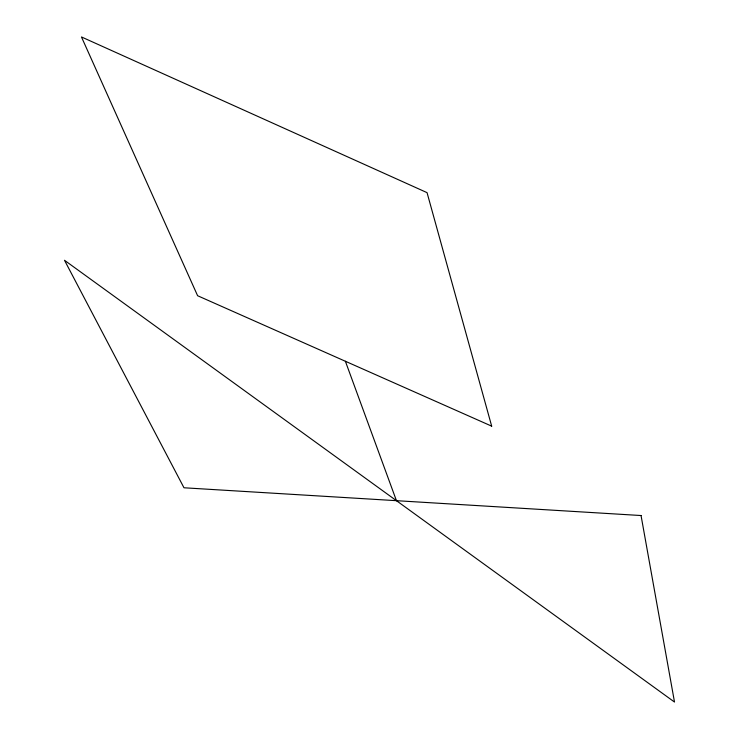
<?xml version="1.0" encoding="UTF-8"?>
<svg xmlns="http://www.w3.org/2000/svg" width="739" height="739" viewBox="0 0 739 739"><rect width="100%" height="100%" fill="white"/><g stroke="black" fill="none" stroke-linecap="round" stroke-linejoin="round"><path stroke-width="1.11" d="M345.381 361.26L396.446 500.682M641.046 515.536L183.983 487.777L64.496 260.276L674.504 702.05L641.046 515.536M491.684 426.154L197.609 295.72L81.456 36.95L427.05 192.648L491.684 426.154"/></g></svg>
